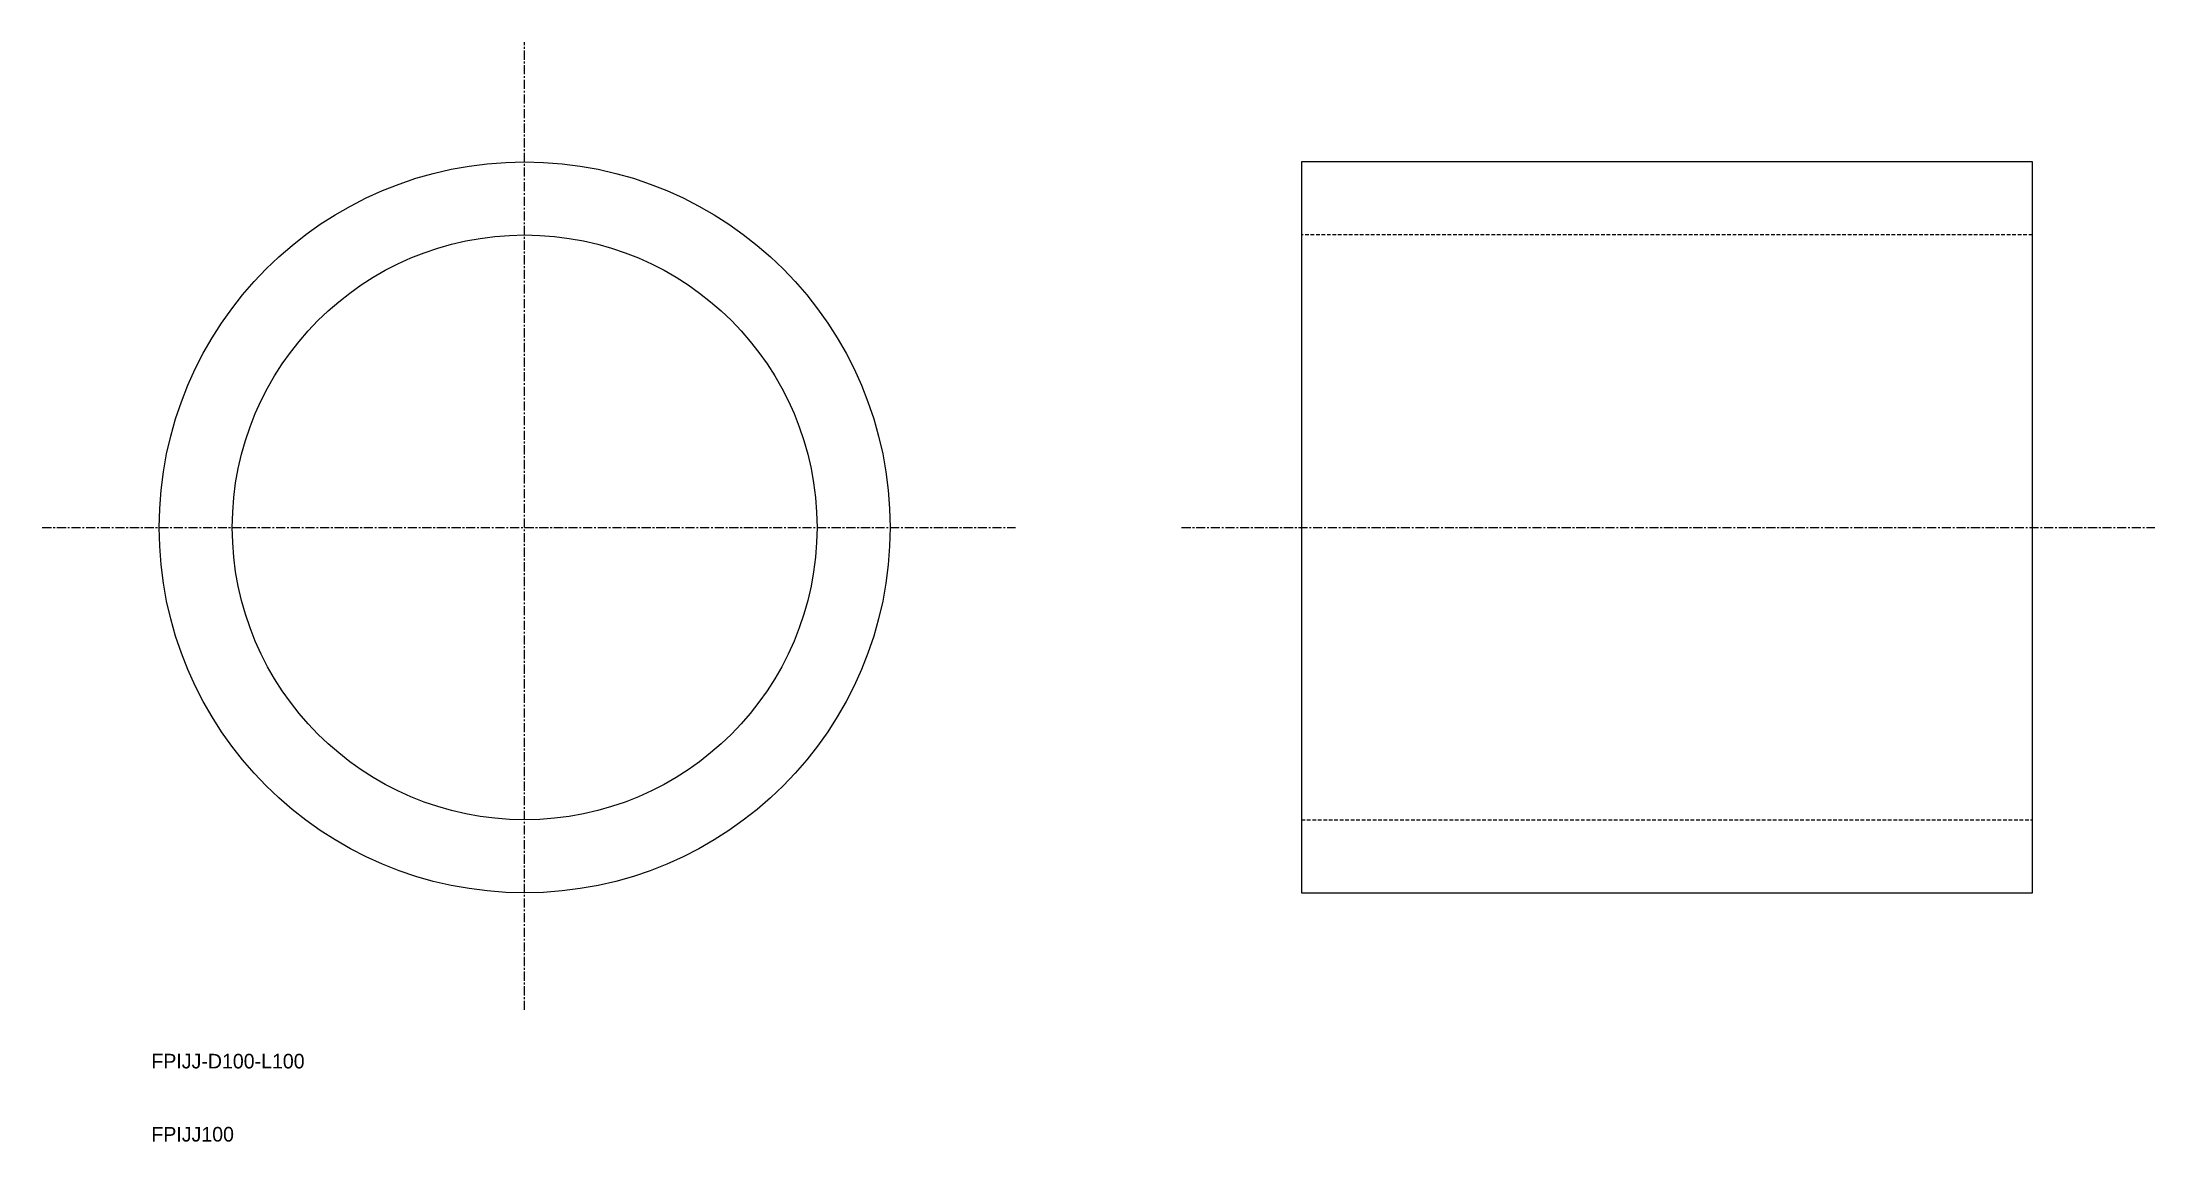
# Model space of a CAD drawing. Extents: x -5 to 284, y 10 to 160.
import ezdxf

# ---------------------------------------------------------------- set-up
doc = ezdxf.new("R2010")
doc.units = 0
doc.linetypes.add('CENTER', pattern=[2, 1.25, -0.25, 0.25, -0.25])
doc.linetypes.add('DASHED', pattern=[0.75, 0.5, -0.25])
doc.layers.get('0').update_dxf_attribs({"linetype": 'CONTINUOUS'})
doc.layers.add('CENTER', color=1, linetype='CENTER')

msp = doc.modelspace()

# ---------------------------------------------------------------- linework, layer by layer
at = {"color": 7, "linetype": 'CONTINUOUS'}
for p, q in [((267.34, 144.02), (167.34, 144.02)), ((167.34, 144.02), (167.34, 44.02)), ((267.34, 44.02), (267.34, 144.02)), ((167.34, 44.02), (267.34, 44.02))]:
    msp.add_line(p, q, dxfattribs=at)
at = {"color": 3, "linetype": 'DASHED'}
for p, q in [((267.34, 134.02), (167.34, 134.02)), ((167.34, 54.02), (267.34, 54.02))]:
    msp.add_line(p, q, dxfattribs=at)
at = {"color": 7, "linetype": 'CONTINUOUS'}
for radius in [50, 40]:
    msp.add_circle((61.07, 94.02), radius, dxfattribs=at)
at = {"layer": 'CENTER', "color": 1, "linetype": 'CENTER'}
for p, q in [((61.07, 28), (61.07, 160.39)), ((-4.93, 94.02), (128.22, 94.02)), ((150.94, 94.02), (284.09, 94.02))]:
    msp.add_line(p, q, dxfattribs=at)

# ---------------------------------------------------------------- texts
at = {"color": 7, "linetype": 'CONTINUOUS'}
for s, p in [('FPIJJ-D100-L100', (10, 20)), ('FPIJJ100', (10, 10))]:
    msp.add_text(s, height=2, dxfattribs=at).set_placement(p)

doc.saveas('drawing.dxf')
